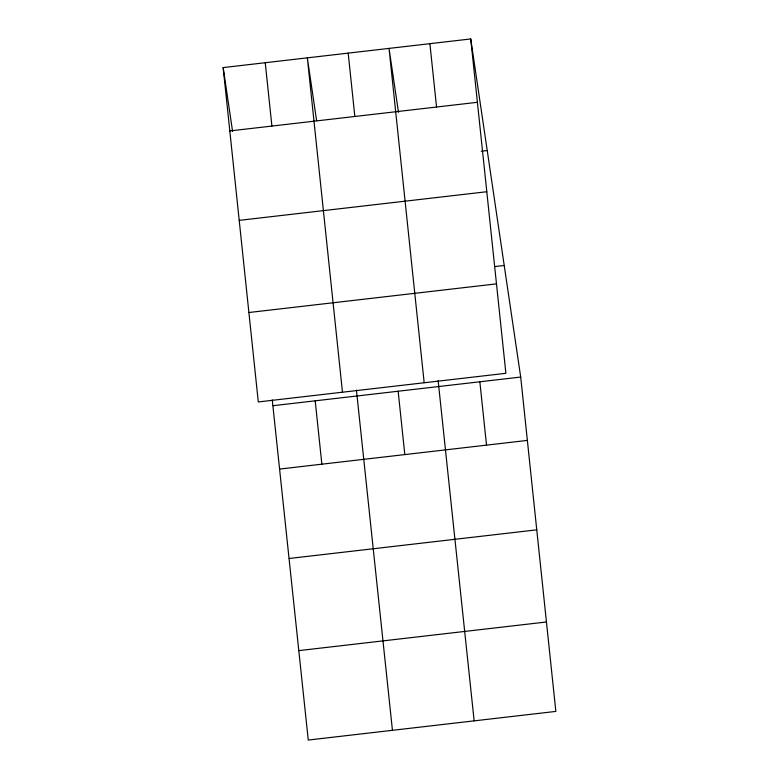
<?xml version="1.0" encoding="UTF-8"?>
<svg xmlns="http://www.w3.org/2000/svg" width="779" height="779" viewBox="0 0 779 779"><rect width="100%" height="100%" fill="white"/><g stroke="black" fill="none" stroke-linecap="round" stroke-linejoin="round"><path stroke-width="1.17" d="M470.74 38.95L505.883 373.307L258.297 401.945L223.154 67.588L470.74 38.95L520.703 377.055L555.846 711.412L308.26 740.05L272.261 399.89M229.805 130.94L477.4 102.302M481.227 151.223L487.235 150.522M239.211 220.369L486.797 191.731M494.607 266.593L504.217 265.483M248.891 312.515L496.486 283.868M273.117 405.693L520.703 377.055M279.778 469.055L527.364 440.408M289.175 558.485L536.77 529.837M298.854 650.621L546.449 621.983M398.488 112.322L389.033 48.405L424.175 382.752M438.139 380.697L474.148 720.857M316.605 120.618L307.335 57.85L342.478 392.207M356.441 390.152L392.441 730.312M223.154 67.588L232.6 131.515M479.854 381.788L486.515 445.14M429.891 43.673L436.552 107.025M398.147 391.233L404.807 454.585M348.184 53.128L354.844 116.48M315.203 400.825L321.863 464.187M265.24 62.719L271.9 126.071"/></g></svg>
